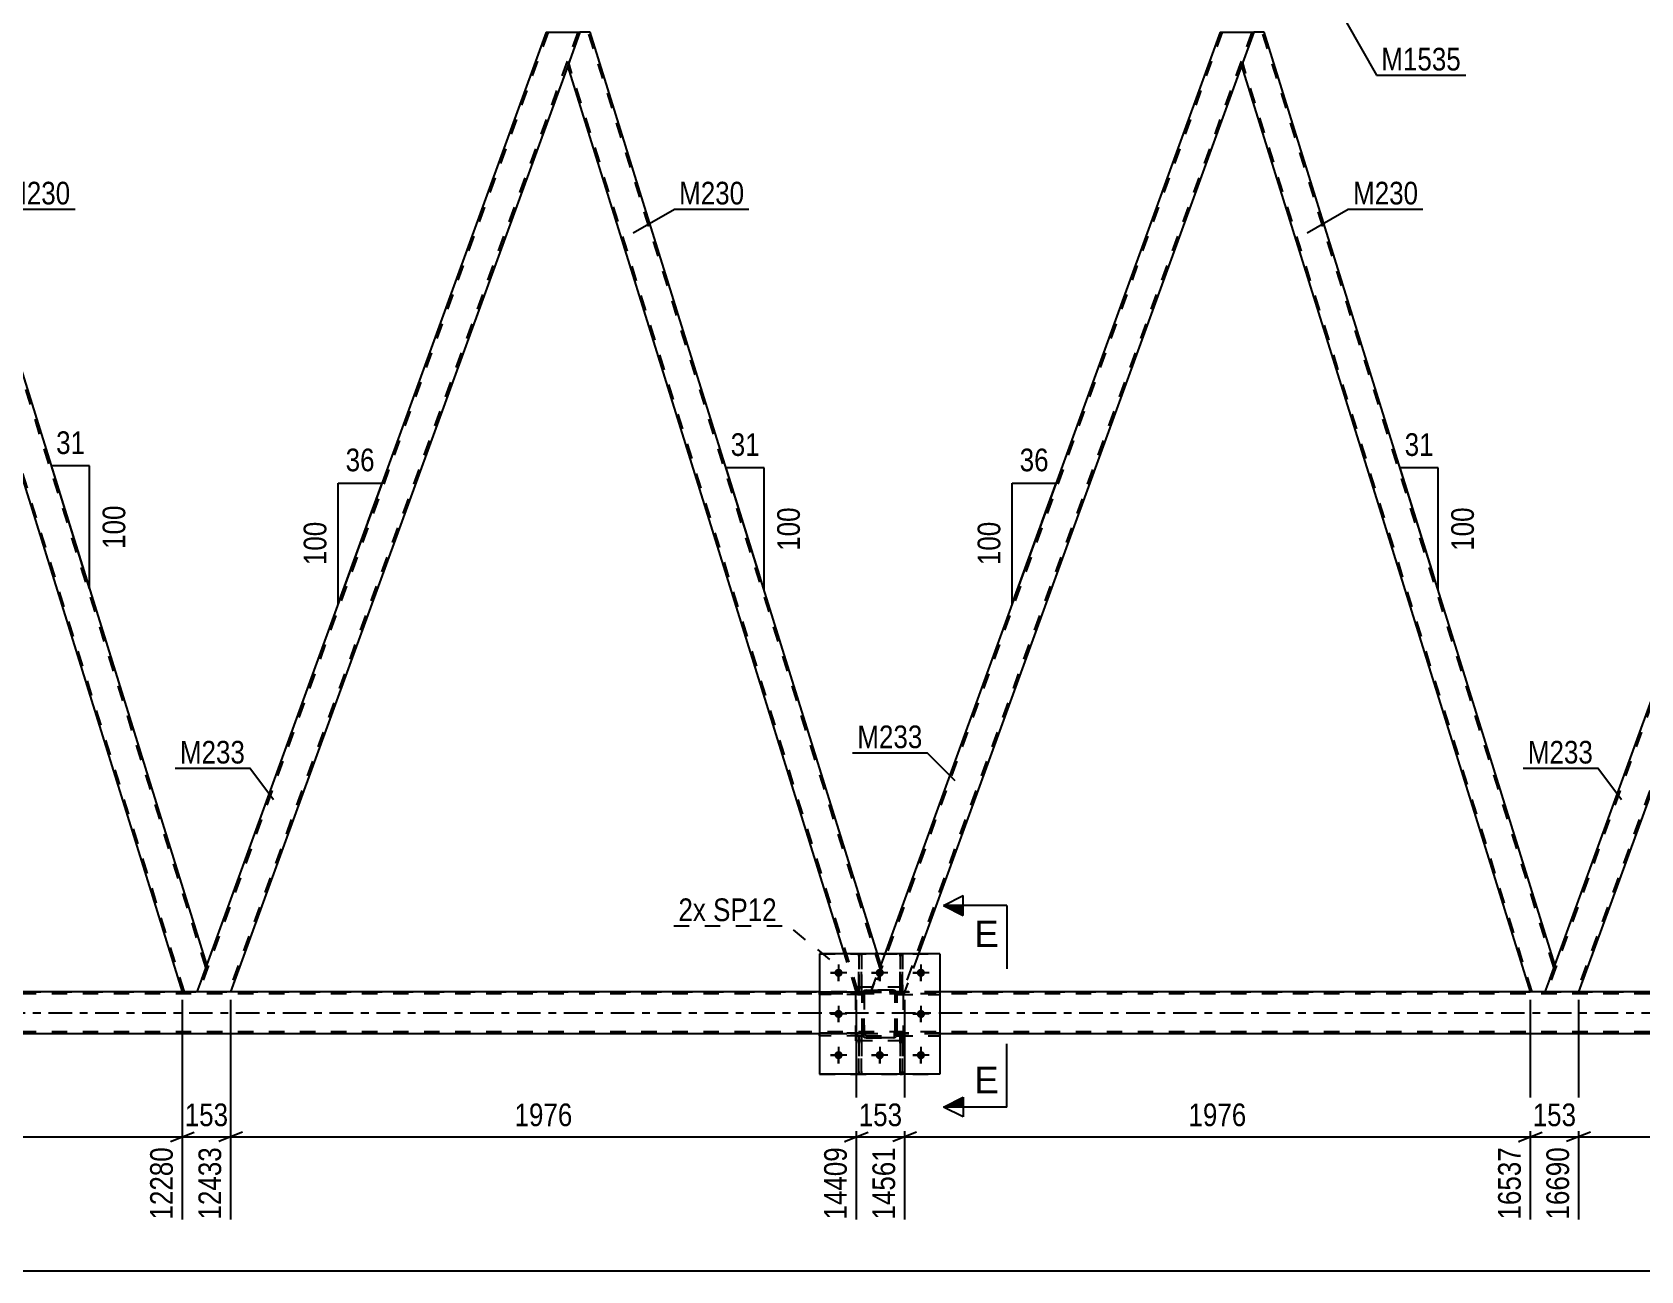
# Model space of a CAD drawing. Header units: millimetres. Extents: x 0 to 841, y 0 to 594.
# Drawn here: x 491.7 to 694.9, y 287.6 to 444 of the extents above; entities that cross this region are included whole.
import ezdxf

# ---------------------------------------------------------------- set-up
doc = ezdxf.new("R2010")
doc.units = ezdxf.units.MM
doc.linetypes.add('DXK_LINE_DOT2', pattern=[3.9198, 1.9599, -1.9599])
doc.linetypes.add('DXK_LINE_DOT3', pattern=[5.9187, 2.979, -0.9799, 0.9799, -0.9799])
doc.styles.add('Arial', font='ARIAL.TTF', dxfattribs={"height": 0.2})
doc.styles.add('Arial Narrow', font='ARIALN.TTF', dxfattribs={"height": 0.2})

# ---------------------------------------------------------------- blocks, each defined once
blk = doc.blocks.new('Part-283133313-1942 - 1851')
at = {"color": 2, "linetype": 'Continuous'}
for p, q in [((475.74, 443.99), (474.19, 439.74)), ((477.06, 443.99), (475.74, 443.99)), ((513.76, 326.24), (477.06, 443.99)), ((474.19, 439.74), (510.65, 322.77)), ((513.49, 325.49), (512.5, 322.77)), ((513.76, 326.24), (513.49, 325.49))]:
    blk.add_line(p, q, dxfattribs=at)
at = {"color": 7, "linetype": 'DXK_LINE_DOT2'}
for p, q in [((513.63, 325.87), (476.81, 443.99)), ((510.91, 322.77), (474.33, 440.11)), ((513.74, 326.18), (513.49, 325.49)), ((512.5, 322.77), (510.65, 322.77))]:
    blk.add_line(p, q, dxfattribs=at)
blk = doc.blocks.new('Part-283133313-2089 - 1851')
at = {"color": 2, "linetype": 'Continuous'}
for p, q in [((606.35, 327.59), (591.15, 327.59)), ((591.15, 327.59), (591.15, 312.39)), ((606.35, 327.59), (606.35, 312.39)), ((606.35, 312.39), (591.15, 312.39))]:
    blk.add_line(p, q, dxfattribs=at)
blk = doc.blocks.new('Part-283133313-1952 - 1851')
at = {"color": 2, "linetype": 'Continuous'}
for p, q in [((646.01, 443.99), (644.46, 439.74)), ((647.33, 443.99), (646.01, 443.99)), ((684.03, 326.24), (647.33, 443.99)), ((644.46, 439.74), (680.92, 322.77)), ((683.76, 325.49), (682.77, 322.77)), ((684.03, 326.24), (683.76, 325.49))]:
    blk.add_line(p, q, dxfattribs=at)
at = {"color": 7, "linetype": 'DXK_LINE_DOT2'}
for p, q in [((683.89, 325.87), (647.08, 443.99)), ((681.17, 322.77), (644.6, 440.11)), ((684.01, 326.18), (683.76, 325.49)), ((682.77, 322.77), (680.92, 322.77))]:
    blk.add_line(p, q, dxfattribs=at)
blk = doc.blocks.new('Part-283133313-1947 - 1851')
at = {"color": 2, "linetype": 'Continuous'}
for p, q in [((560.88, 443.99), (559.33, 439.74)), ((562.19, 443.99), (560.88, 443.99)), ((598.47, 327.59), (562.19, 443.99)), ((594.28, 327.59), (559.33, 439.74))]:
    blk.add_line(p, q, dxfattribs=at)
at = {"color": 7, "linetype": 'DXK_LINE_DOT2'}
for p, q in [((598.76, 325.87), (561.94, 443.99)), ((596.04, 322.77), (559.46, 440.11)), ((595.79, 322.77), (594.28, 327.59)), ((598.9, 326.24), (598.47, 327.59)), ((597.63, 322.77), (598.9, 326.24)), ((595.79, 322.77), (597.63, 322.77))]:
    blk.add_line(p, q, dxfattribs=at)
blk = doc.blocks.new('Part-283133313-2083 - 1851')
at = {"color": 7, "linetype": 'DXK_LINE_DOT2'}
for p, q in [((600.95, 317.23), (600.95, 317.55)), ((601.55, 317.55), (600.95, 317.55)), ((600.95, 317.55), (600.95, 317.23)), ((606.35, 317.55), (600.95, 317.55)), ((601.55, 317.23), (600.95, 317.23)), ((600.95, 317.23), (606.35, 317.23)), ((601.55, 317.23), (601.55, 317.55)), ((606.35, 317.23), (606.35, 317.55))]:
    blk.add_line(p, q, dxfattribs=at)
blk = doc.blocks.new('Part-283133313-1912 - 1851')
at = {"color": 7, "linetype": 'DXK_LINE_DOT2'}
for p, q in [((556.87, 443.99), (512.75, 322.77)), ((560.62, 443.99), (516.5, 322.77)), ((560.88, 443.99), (559.33, 439.74)), ((513.76, 326.24), (512.5, 322.77)), ((516.76, 322.77), (512.5, 322.77))]:
    blk.add_line(p, q, dxfattribs=at)
at = {"color": 2, "linetype": 'Continuous'}
for p, q in [((556.62, 443.99), (513.76, 326.24)), ((556.62, 443.99), (560.88, 443.99)), ((559.33, 439.74), (516.76, 322.77))]:
    blk.add_line(p, q, dxfattribs=at)
blk = doc.blocks.new('Part-283133313-1917 - 1851')
at = {"color": 7, "linetype": 'DXK_LINE_DOT2'}
for p, q in [((642.01, 443.99), (597.89, 322.77)), ((645.75, 443.99), (601.63, 322.77)), ((646.01, 443.99), (644.46, 439.74)), ((599.39, 327.59), (597.63, 322.77)), ((603.64, 327.59), (601.89, 322.77)), ((601.89, 322.77), (597.63, 322.77))]:
    blk.add_line(p, q, dxfattribs=at)
at = {"color": 2, "linetype": 'Continuous'}
for p, q in [((641.75, 443.99), (599.39, 327.59)), ((641.75, 443.99), (646.01, 443.99)), ((644.46, 439.74), (603.64, 327.59))]:
    blk.add_line(p, q, dxfattribs=at)
blk = doc.blocks.new('Part-283133313-1922 - 1851')
at = {"color": 7, "linetype": 'DXK_LINE_DOT2'}
for p, q in [((727.14, 443.99), (683.02, 322.77)), ((730.89, 443.99), (686.77, 322.77)), ((684.03, 326.24), (682.77, 322.77)), ((687.02, 322.77), (682.77, 322.77))]:
    blk.add_line(p, q, dxfattribs=at)
at = {"color": 2, "linetype": 'Continuous'}
for p, q in [((726.89, 443.99), (684.03, 326.24)), ((731.14, 443.99), (687.02, 322.77)), ((726.89, 443.99), (731.14, 443.99))]:
    blk.add_line(p, q, dxfattribs=at)
blk = doc.blocks.new('Part-283133313-2061 - 1851')
at = {"color": 7, "linetype": 'DXK_LINE_DOT2'}
for p, q in [((596.43, 327.59), (596.11, 327.59)), ((596.11, 327.59), (596.11, 323.35)), ((596.43, 323.35), (596.43, 327.59)), ((596.11, 324.96), (596.11, 322.75)), ((596.43, 323.35), (596.11, 323.35)), ((596.11, 323.35), (596.11, 322.75)), ((596.43, 324.96), (596.43, 322.75)), ((596.43, 322.75), (596.43, 323.35)), ((596.43, 322.75), (596.11, 322.75)), ((596.43, 322.75), (596.43, 322.75))]:
    blk.add_line(p, q, dxfattribs=at)
blk = doc.blocks.new('Part-283133313-2055 - 1851')
at = {"color": 7, "linetype": 'DXK_LINE_DOT2'}
for p, q in [((596.11, 317.23), (596.11, 317.23)), ((596.11, 317.23), (596.11, 316.63)), ((596.11, 312.39), (596.11, 317.23)), ((596.43, 317.23), (596.11, 317.23)), ((596.43, 316.63), (596.43, 317.23)), ((596.43, 312.39), (596.43, 317.23)), ((596.11, 316.63), (596.11, 312.39)), ((596.11, 316.63), (596.43, 316.63)), ((596.43, 312.39), (596.43, 316.63)), ((596.11, 312.39), (596.43, 312.39))]:
    blk.add_line(p, q, dxfattribs=at)
blk = doc.blocks.new('Part-283133313-2065 - 1851')
at = {"color": 7, "linetype": 'DXK_LINE_DOT2'}
for p, q in [((591.15, 317.23), (591.15, 317.55)), ((591.15, 317.55), (596.55, 317.55)), ((596.55, 317.23), (591.15, 317.23)), ((595.95, 317.23), (595.95, 317.55)), ((595.95, 317.55), (596.55, 317.55)), ((595.95, 317.23), (596.55, 317.23)), ((596.55, 317.23), (596.55, 317.55)), ((596.55, 317.55), (596.55, 317.23))]:
    blk.add_line(p, q, dxfattribs=at)
blk = doc.blocks.new('Bolt-283133313-2354 - 1851')
at = {"color": 1, "linetype": 'Continuous'}
for p, q in [((592.51, 325.19), (593.2, 325.19)), ((593.55, 326.23), (593.55, 325.54)), ((594.59, 325.19), (593.9, 325.19)), ((597.71, 325.19), (598.4, 325.19)), ((598.75, 326.23), (598.75, 325.54)), ((599.79, 325.19), (599.1, 325.19)), ((602.91, 325.19), (603.6, 325.19)), ((603.95, 326.23), (603.95, 325.54)), ((604.99, 325.19), (604.3, 325.19)), ((593.55, 324.15), (593.55, 324.84)), ((598.75, 324.15), (598.75, 324.84)), ((603.95, 324.15), (603.95, 324.84)), ((592.51, 319.99), (593.2, 319.99)), ((593.55, 321.03), (593.55, 320.34)), ((593.55, 318.95), (593.55, 319.64)), ((594.59, 319.99), (593.9, 319.99)), ((602.91, 319.99), (603.6, 319.99)), ((603.95, 321.03), (603.95, 320.34)), ((603.95, 318.95), (603.95, 319.64)), ((604.99, 319.99), (604.3, 319.99)), ((593.55, 315.83), (593.55, 315.14)), ((598.75, 315.83), (598.75, 315.14)), ((603.95, 315.83), (603.95, 315.14)), ((592.51, 314.79), (593.2, 314.79)), ((593.55, 313.75), (593.55, 314.44)), ((594.59, 314.79), (593.9, 314.79)), ((597.71, 314.79), (598.4, 314.79)), ((598.75, 313.75), (598.75, 314.44)), ((599.79, 314.79), (599.1, 314.79)), ((602.91, 314.79), (603.6, 314.79)), ((603.95, 313.75), (603.95, 314.44)), ((604.99, 314.79), (604.3, 314.79))]:
    blk.add_line(p, q, dxfattribs=at)
blk = doc.blocks.new('Part-283133313-2049 - 1851')
at = {"color": 7, "linetype": 'DXK_LINE_DOT2'}
for p, q in [((596.55, 322.51), (596.59, 322.69)), ((596.59, 322.69), (596.55, 322.51)), ((596.55, 317.47), (596.55, 322.51)), ((596.55, 322.51), (596.55, 322.51)), ((596.55, 317.47), (596.55, 322.51)), ((596.79, 322.51), (596.81, 322.6)), ((596.81, 322.6), (596.79, 322.51)), ((596.79, 317.47), (596.79, 322.51)), ((596.79, 322.51), (596.79, 322.51)), ((596.79, 322.51), (596.79, 317.47)), ((596.81, 322.6), (596.86, 322.68)), ((596.86, 322.68), (596.81, 322.6)), ((596.85, 322.95), (597.03, 322.99)), ((597.03, 322.99), (596.85, 322.95)), ((596.86, 322.68), (596.94, 322.73)), ((596.94, 322.73), (596.86, 322.68)), ((596.94, 322.73), (597.03, 322.75)), ((597.03, 322.75), (596.94, 322.73)), ((600.47, 322.99), (597.03, 322.99)), ((597.03, 322.99), (597.03, 322.99)), ((597.03, 322.99), (600.47, 322.99)), ((597.03, 322.75), (600.47, 322.75)), ((597.03, 322.75), (597.03, 322.75)), ((597.03, 322.75), (600.47, 322.75)), ((600.47, 322.99), (600.47, 322.99)), ((600.47, 322.99), (600.66, 322.95)), ((600.66, 322.95), (600.47, 322.99)), ((600.47, 322.75), (600.47, 322.75)), ((600.47, 322.75), (600.56, 322.73)), ((600.56, 322.73), (600.64, 322.68)), ((600.64, 322.68), (600.69, 322.6)), ((600.69, 322.6), (600.64, 322.68)), ((600.69, 322.6), (600.71, 322.51)), ((600.71, 322.51), (600.69, 322.6)), ((600.71, 317.47), (600.71, 322.51)), ((600.71, 322.51), (600.71, 322.51)), ((600.71, 317.47), (600.71, 322.51)), ((600.92, 322.69), (600.95, 322.51)), ((600.95, 322.51), (600.92, 322.69)), ((600.95, 317.47), (600.95, 322.51)), ((600.95, 322.51), (600.95, 322.51)), ((600.95, 317.47), (600.95, 322.51)), ((596.55, 317.47), (596.55, 317.47)), ((596.59, 317.29), (596.55, 317.47)), ((596.55, 317.47), (596.59, 317.29)), ((596.79, 317.47), (596.79, 317.47)), ((596.81, 317.38), (596.79, 317.47)), ((596.79, 317.47), (596.81, 317.38)), ((596.86, 317.3), (596.81, 317.38)), ((596.81, 317.38), (596.86, 317.3)), ((597.03, 316.99), (596.85, 317.03)), ((596.85, 317.03), (597.03, 316.99)), ((596.94, 317.25), (596.86, 317.3)), ((597.03, 317.23), (596.94, 317.25)), ((597.03, 317.23), (600.47, 317.23)), ((597.03, 317.23), (597.03, 317.23)), ((597.03, 317.23), (600.47, 317.23)), ((600.56, 317.25), (600.47, 317.23)), ((600.47, 317.23), (600.56, 317.25)), ((600.47, 317.23), (600.47, 317.23)), ((600.66, 317.03), (600.47, 316.99)), ((600.47, 316.99), (600.66, 317.03)), ((600.64, 317.3), (600.56, 317.25)), ((600.56, 317.25), (600.64, 317.3)), ((600.69, 317.38), (600.64, 317.3)), ((600.64, 317.3), (600.69, 317.38)), ((600.71, 317.47), (600.69, 317.38)), ((600.69, 317.38), (600.71, 317.47)), ((600.71, 317.47), (600.71, 317.47)), ((600.95, 317.47), (600.92, 317.29)), ((600.92, 317.29), (600.95, 317.47)), ((600.95, 317.47), (600.95, 317.47)), ((597.03, 316.99), (600.47, 316.99)), ((597.03, 316.99), (597.03, 316.99)), ((600.47, 316.99), (597.03, 316.99)), ((600.47, 316.99), (600.47, 316.99))]:
    blk.add_line(p, q, dxfattribs=at)
at = {"color": 7, "linetype": 'DXK_LINE_DOT3'}
blk.add_line((598.75, 319.99), (598.75, 319.99), dxfattribs=at)
at = {"color": 7, "linetype": 'DXK_LINE_DOT2'}
for centre, start, end in [((597.03, 322.51), 112.5, 157.5), ((597.03, 322.51), 112.5, 157.5), ((600.47, 322.51), 22.5, 67.5), ((600.47, 322.51), 22.5, 67.5), ((597.03, 317.47), 202.5, 247.5), ((597.03, 317.47), 202.5, 247.5), ((600.47, 317.47), 292.5, 337.5), ((600.47, 317.47), 292.5, 337.5)]:
    blk.add_arc(centre, 0.48, start, end, dxfattribs=at)
blk = doc.blocks.new('Part-283133313-2050 - 1851')
at = {"color": 7, "linetype": 'DXK_LINE_DOT2'}
for p, q in [((601.75, 323.39), (595.75, 323.39)), ((595.75, 316.59), (595.75, 323.39)), ((601.75, 316.59), (601.75, 323.39)), ((601.75, 316.59), (595.75, 316.59))]:
    blk.add_line(p, q, dxfattribs=at)
blk = doc.blocks.new('Part-283133313-2051 - 1851')
at = {"color": 7, "linetype": 'DXK_LINE_DOT2'}
for p, q in [((601.75, 323.39), (595.75, 323.39)), ((595.75, 316.59), (595.75, 323.39)), ((601.75, 316.59), (601.75, 323.39)), ((601.75, 316.59), (595.75, 316.59))]:
    blk.add_line(p, q, dxfattribs=at)
blk = doc.blocks.new('Part-283133313-2052 - 1851')
at = {"color": 7, "linetype": 'DXK_LINE_DOT2'}
for p, q in [((596.55, 322.51), (596.59, 322.69)), ((596.59, 322.69), (596.55, 322.51)), ((596.55, 317.47), (596.55, 322.51)), ((596.55, 322.51), (596.55, 322.51)), ((596.55, 317.47), (596.55, 322.51)), ((596.79, 322.51), (596.81, 322.6)), ((596.81, 322.6), (596.79, 322.51)), ((596.79, 317.47), (596.79, 322.51)), ((596.79, 322.51), (596.79, 322.51)), ((596.79, 322.51), (596.79, 317.47)), ((596.81, 322.6), (596.86, 322.68)), ((596.86, 322.68), (596.81, 322.6)), ((596.85, 322.95), (597.03, 322.99)), ((597.03, 322.99), (596.85, 322.95)), ((596.86, 322.68), (596.94, 322.73)), ((596.94, 322.73), (596.86, 322.68)), ((596.94, 322.73), (597.03, 322.75)), ((597.03, 322.75), (596.94, 322.73)), ((597.03, 322.99), (600.47, 322.99)), ((597.03, 322.99), (597.03, 322.99)), ((597.03, 322.99), (600.47, 322.99)), ((597.03, 322.75), (600.47, 322.75)), ((597.03, 322.75), (597.03, 322.75)), ((597.03, 322.75), (600.47, 322.75)), ((600.47, 322.99), (600.47, 322.99)), ((600.47, 322.99), (600.66, 322.95)), ((600.66, 322.95), (600.47, 322.99)), ((600.47, 322.75), (600.47, 322.75)), ((600.47, 322.75), (600.56, 322.73)), ((600.56, 322.73), (600.64, 322.68)), ((600.64, 322.68), (600.69, 322.6)), ((600.69, 322.6), (600.64, 322.68)), ((600.69, 322.6), (600.71, 322.51)), ((600.71, 322.51), (600.69, 322.6)), ((600.71, 317.47), (600.71, 322.51)), ((600.71, 322.51), (600.71, 322.51)), ((600.71, 317.47), (600.71, 322.51)), ((600.92, 322.69), (600.95, 322.51)), ((600.95, 322.51), (600.92, 322.69)), ((600.95, 317.47), (600.95, 322.51)), ((600.95, 322.51), (600.95, 322.51)), ((600.95, 317.47), (600.95, 322.51)), ((596.55, 317.47), (596.55, 317.47)), ((596.59, 317.29), (596.55, 317.47)), ((596.55, 317.47), (596.59, 317.29)), ((596.79, 317.47), (596.79, 317.47)), ((596.81, 317.38), (596.79, 317.47)), ((596.79, 317.47), (596.81, 317.38)), ((596.86, 317.3), (596.81, 317.38)), ((596.81, 317.38), (596.86, 317.3)), ((597.03, 316.99), (596.85, 317.03)), ((596.85, 317.03), (597.03, 316.99)), ((596.94, 317.25), (596.86, 317.3)), ((597.03, 317.23), (596.94, 317.25)), ((597.03, 317.23), (600.47, 317.23)), ((597.03, 317.23), (597.03, 317.23)), ((597.03, 317.23), (600.47, 317.23)), ((600.56, 317.25), (600.47, 317.23)), ((600.47, 317.23), (600.56, 317.25)), ((600.47, 317.23), (600.47, 317.23)), ((600.66, 317.03), (600.47, 316.99)), ((600.47, 316.99), (600.66, 317.03)), ((600.64, 317.3), (600.56, 317.25)), ((600.56, 317.25), (600.64, 317.3)), ((600.69, 317.38), (600.64, 317.3)), ((600.64, 317.3), (600.69, 317.38)), ((600.71, 317.47), (600.69, 317.38)), ((600.69, 317.38), (600.71, 317.47)), ((600.71, 317.47), (600.71, 317.47)), ((600.95, 317.47), (600.92, 317.29)), ((600.92, 317.29), (600.95, 317.47)), ((600.95, 317.47), (600.95, 317.47)), ((597.03, 316.99), (600.47, 316.99)), ((597.03, 316.99), (597.03, 316.99)), ((600.47, 316.99), (597.03, 316.99)), ((600.47, 316.99), (600.47, 316.99))]:
    blk.add_line(p, q, dxfattribs=at)
at = {"color": 7, "linetype": 'DXK_LINE_DOT3'}
blk.add_line((598.75, 319.99), (598.75, 319.99), dxfattribs=at)
at = {"color": 7, "linetype": 'DXK_LINE_DOT2'}
for centre, start, end in [((597.03, 322.51), 112.5, 157.5), ((597.03, 322.51), 112.5, 157.5), ((600.47, 322.51), 22.5, 67.5), ((600.47, 322.51), 22.5, 67.5), ((597.03, 317.47), 202.5, 247.5), ((597.03, 317.47), 202.5, 247.5), ((600.47, 317.47), 292.5, 337.5), ((600.47, 317.47), 292.5, 337.5)]:
    blk.add_arc(centre, 0.48, start, end, dxfattribs=at)
blk = doc.blocks.new('Part-283133313-2058 - 1851')
at = {"color": 7, "linetype": 'DXK_LINE_DOT2'}
for p, q in [((601.31, 317.23), (601.31, 317.23)), ((601.31, 317.23), (601.31, 316.63)), ((601.31, 312.39), (601.31, 317.23)), ((601.63, 317.23), (601.31, 317.23)), ((601.63, 316.63), (601.63, 317.23)), ((601.63, 312.39), (601.63, 317.23)), ((601.31, 316.63), (601.31, 312.39)), ((601.31, 316.63), (601.63, 316.63)), ((601.63, 312.39), (601.63, 316.63)), ((601.31, 312.39), (601.63, 312.39))]:
    blk.add_line(p, q, dxfattribs=at)
blk = doc.blocks.new('Part-283133313-2064 - 1851')
at = {"color": 7, "linetype": 'DXK_LINE_DOT2'}
for p, q in [((601.63, 327.59), (601.31, 327.59)), ((601.31, 327.59), (601.31, 323.35)), ((601.63, 323.35), (601.63, 327.59)), ((601.63, 327.59), (601.63, 322.75)), ((601.31, 324.96), (601.31, 322.75)), ((601.63, 323.35), (601.31, 323.35)), ((601.31, 323.35), (601.31, 322.75)), ((601.63, 322.75), (601.63, 323.35)), ((601.63, 322.75), (601.31, 322.75)), ((601.63, 322.75), (601.63, 322.75))]:
    blk.add_line(p, q, dxfattribs=at)
blk = doc.blocks.new('Part-283133313-2066 - 1851')
at = {"color": 7, "linetype": 'DXK_LINE_DOT2'}
for p, q in [((591.15, 322.43), (591.15, 322.75)), ((591.15, 322.75), (596.55, 322.75)), ((596.55, 322.43), (591.15, 322.43)), ((595.95, 322.43), (595.95, 322.75)), ((595.95, 322.75), (596.55, 322.75)), ((595.95, 322.43), (596.55, 322.43)), ((596.55, 322.43), (596.55, 322.75)), ((596.55, 322.75), (596.55, 322.43))]:
    blk.add_line(p, q, dxfattribs=at)
blk = doc.blocks.new('Part-283133313-2067 - 1851')
at = {"color": 7, "linetype": 'DXK_LINE_DOT2'}
for p, q in [((606.35, 317.55), (600.95, 317.55)), ((600.95, 317.55), (600.95, 317.23)), ((600.95, 317.23), (600.95, 317.55)), ((600.95, 317.23), (606.35, 317.23)), ((601.55, 317.23), (601.55, 317.55)), ((606.35, 317.55), (606.35, 317.23))]:
    blk.add_line(p, q, dxfattribs=at)
blk = doc.blocks.new('Part-283133313-2068 - 1851')
at = {"color": 7, "linetype": 'DXK_LINE_DOT2'}
for p, q in [((606.35, 322.75), (600.95, 322.75)), ((600.95, 322.75), (600.95, 322.43)), ((600.95, 322.43), (600.95, 322.75)), ((600.95, 322.43), (606.35, 322.43)), ((601.55, 322.43), (601.55, 322.75)), ((606.35, 322.75), (606.35, 322.43))]:
    blk.add_line(p, q, dxfattribs=at)
blk = doc.blocks.new('Part-283133313-2071 - 1851')
at = {"color": 7, "linetype": 'DXK_LINE_DOT2'}
for p, q in [((596.43, 317.23), (596.11, 317.23)), ((596.11, 316.63), (596.11, 317.23)), ((596.11, 312.39), (596.11, 317.23)), ((596.43, 317.23), (596.43, 317.23)), ((596.43, 317.23), (596.43, 316.63)), ((596.43, 312.39), (596.43, 317.23)), ((596.43, 316.63), (596.11, 316.63)), ((596.11, 312.39), (596.11, 316.63)), ((596.43, 316.63), (596.43, 312.39)), ((596.43, 312.39), (596.11, 312.39))]:
    blk.add_line(p, q, dxfattribs=at)
blk = doc.blocks.new('Part-283133313-2074 - 1851')
at = {"color": 7, "linetype": 'DXK_LINE_DOT2'}
for p, q in [((601.63, 317.23), (601.31, 317.23)), ((601.31, 316.63), (601.31, 317.23)), ((601.31, 312.39), (601.31, 317.23)), ((601.63, 317.23), (601.63, 317.23)), ((601.63, 317.23), (601.63, 316.63)), ((601.63, 312.39), (601.63, 317.23)), ((601.63, 316.63), (601.31, 316.63)), ((601.31, 312.39), (601.31, 316.63)), ((601.63, 316.63), (601.63, 312.39)), ((601.63, 312.39), (601.31, 312.39))]:
    blk.add_line(p, q, dxfattribs=at)
blk = doc.blocks.new('Part-283133313-2077 - 1851')
at = {"color": 2, "linetype": 'Continuous'}
blk.add_line((596.11, 327.59), (596.43, 327.59), dxfattribs=at)
at = {"color": 7, "linetype": 'DXK_LINE_DOT2'}
for p, q in [((596.11, 323.35), (596.11, 327.59)), ((596.11, 327.59), (596.11, 322.75)), ((596.43, 327.59), (596.43, 323.35)), ((596.43, 327.59), (596.43, 322.75)), ((596.11, 322.75), (596.11, 323.35)), ((596.11, 323.35), (596.43, 323.35)), ((596.43, 323.35), (596.43, 322.75)), ((596.11, 322.75), (596.11, 322.75)), ((596.11, 322.75), (596.43, 322.75))]:
    blk.add_line(p, q, dxfattribs=at)
blk = doc.blocks.new('Part-283133313-2080 - 1851')
at = {"color": 2, "linetype": 'Continuous'}
blk.add_line((601.31, 327.59), (601.63, 327.59), dxfattribs=at)
at = {"color": 7, "linetype": 'DXK_LINE_DOT2'}
for p, q in [((601.31, 323.35), (601.31, 327.59)), ((601.31, 327.59), (601.31, 322.75)), ((601.63, 327.59), (601.63, 323.35)), ((601.63, 327.59), (601.63, 322.75)), ((601.31, 322.75), (601.31, 323.35)), ((601.31, 323.35), (601.63, 323.35)), ((601.63, 323.35), (601.63, 322.75)), ((601.31, 322.75), (601.31, 322.75)), ((601.31, 322.75), (601.63, 322.75))]:
    blk.add_line(p, q, dxfattribs=at)
blk = doc.blocks.new('Part-283133313-2081 - 1851')
at = {"color": 7, "linetype": 'DXK_LINE_DOT2'}
for p, q in [((596.55, 317.55), (591.15, 317.55)), ((591.15, 317.55), (591.15, 317.23)), ((596.55, 317.23), (591.15, 317.23)), ((595.95, 317.23), (595.95, 317.55)), ((596.55, 317.55), (596.55, 317.23)), ((596.55, 317.23), (596.55, 317.55))]:
    blk.add_line(p, q, dxfattribs=at)
blk = doc.blocks.new('Part-283133313-2082 - 1851')
at = {"color": 7, "linetype": 'DXK_LINE_DOT2'}
for p, q in [((596.55, 322.75), (591.15, 322.75)), ((591.15, 322.75), (591.15, 322.43)), ((596.55, 322.43), (591.15, 322.43)), ((595.95, 322.43), (595.95, 322.75)), ((596.55, 322.75), (596.55, 322.43)), ((596.55, 322.43), (596.55, 322.75))]:
    blk.add_line(p, q, dxfattribs=at)
blk = doc.blocks.new('Part-283133313-2084 - 1851')
at = {"color": 7, "linetype": 'DXK_LINE_DOT2'}
for p, q in [((600.95, 322.43), (600.95, 322.75)), ((606.35, 322.75), (600.95, 322.75)), ((600.95, 322.75), (600.95, 322.43)), ((601.55, 322.43), (600.95, 322.43)), ((600.95, 322.43), (606.35, 322.43)), ((601.55, 322.43), (601.55, 322.75)), ((606.35, 322.75), (606.35, 322.43))]:
    blk.add_line(p, q, dxfattribs=at)
blk = doc.blocks.new('Part-283133313-2094 - 1851')
at = {"color": 7, "linetype": 'DXK_LINE_DOT2'}
for p, q in [((591.15, 327.59), (606.35, 327.59)), ((591.15, 327.59), (591.15, 312.39)), ((606.35, 327.59), (606.35, 312.39)), ((591.15, 312.39), (606.35, 312.39))]:
    blk.add_line(p, q, dxfattribs=at)
blk = doc.blocks.new('Part-283133313-2324 - 1851')
at = {"color": 7, "linetype": 'DXK_LINE_DOT2'}
for p, q in [((739.14, 322.53), (67.6, 322.53)), ((165.47, 322.77), (739.14, 322.77)), ((606.35, 322.77), (591.15, 322.77)), ((739.14, 317.73), (67.6, 317.73)), ((606.35, 317.49), (591.15, 317.49))]:
    blk.add_line(p, q, dxfattribs=at)
at = {"color": 2, "linetype": 'Continuous'}
for p, q in [((591.15, 322.77), (350.94, 322.77)), ((739.14, 322.77), (606.35, 322.77)), ((591.15, 317.49), (350.94, 317.49)), ((739.14, 317.49), (606.35, 317.49))]:
    blk.add_line(p, q, dxfattribs=at)
at = {"color": 7, "linetype": 'DXK_LINE_DOT3'}
blk.add_line((67.6, 320.13), (739.14, 320.13), dxfattribs=at)
blk = doc.blocks.new('Bolt-283133313-2353 - 1851')
at = {"linetype": 'Continuous'}
for points in [[(594.07, 325.19, -1), (593.03, 325.19, -1)], [(599.27, 325.19, -1), (598.23, 325.19, -1)], [(604.47, 325.19, -1), (603.43, 325.19, -1)], [(594.07, 319.99, -1), (593.03, 319.99, -1)], [(604.47, 319.99, -1), (603.43, 319.99, -1)], [(594.07, 314.79, -1), (593.03, 314.79, -1)], [(599.27, 314.79, -1), (598.23, 314.79, -1)], [(604.47, 314.79, -1), (603.43, 314.79, -1)]]:
    blk.add_hatch(color=1, dxfattribs=at).paths.add_polyline_path(points)
at = {"color": 1, "linetype": 'Continuous'}
for p, q in [((594.59, 325.19), (592.51, 325.19)), ((593.55, 326.23), (593.55, 324.15)), ((599.79, 325.19), (597.71, 325.19)), ((598.75, 326.23), (598.75, 324.15)), ((604.99, 325.19), (602.91, 325.19)), ((603.95, 326.23), (603.95, 324.15)), ((594.59, 319.99), (592.51, 319.99)), ((593.55, 321.03), (593.55, 318.95)), ((604.99, 319.99), (602.91, 319.99)), ((603.95, 321.03), (603.95, 318.95)), ((593.55, 315.83), (593.55, 313.75)), ((598.75, 315.83), (598.75, 313.75)), ((603.95, 315.83), (603.95, 313.75)), ((594.59, 314.79), (592.51, 314.79)), ((599.79, 314.79), (597.71, 314.79)), ((604.99, 314.79), (602.91, 314.79))]:
    blk.add_line(p, q, dxfattribs=at)
blk = doc.blocks.new('StraightDimension-283133313-3363 - 1851')
at = {"color": 7, "linetype": 'Continuous'}
for p, q in [((510.65, 321.77), (510.65, 294.03)), ((516.76, 321.77), (516.76, 294.03)), ((509.15, 303.87), (512.15, 305.07)), ((518.26, 305.07), (515.26, 303.87)), ((510.65, 304.47), (516.76, 304.47))]:
    blk.add_line(p, q, dxfattribs=at)
at = {"color": 0}
blk.add_wipeout([(517.05, 305.22), (517.05, 309.42), (510.36, 309.42), (510.36, 305.22)], dxfattribs=at)
at = {"color": 0, "linetype": 'Continuous'}
blk.add_wipeout([(516.16, 303.77), (511.96, 303.77), (511.96, 293.43), (516.16, 293.43)], dxfattribs=at)
at = {"color": 3, "style": 'Arial Narrow'}
blk.add_text('153', height=2.863, dxfattribs=at).set_placement((510.96, 305.82))
at = {"color": 3, "linetype": 'Continuous', "style": 'Arial Narrow'}
blk.add_text('12433', height=2.863, rotation=90.0002, dxfattribs=at).set_placement((515.56, 294.03))
blk = doc.blocks.new('AngleDimension-283133313-14827 - 1851')
at = {"color": 7, "linetype": 'Continuous'}
for p, q in [((583.55, 375.47), (579.34, 388.97)), ((584.16, 388.97), (579.34, 388.97)), ((584.16, 373.5), (579.34, 388.97)), ((584.16, 373.5), (584.16, 388.97))]:
    blk.add_line(p, q, dxfattribs=at)
at = {"color": 0}
for points in [[(584.18, 389.87), (584.18, 394.07), (579.33, 394.07), (579.33, 389.87)], [(589.26, 384.58), (585.06, 384.58), (585.06, 377.89), (589.26, 377.89)]]:
    blk.add_wipeout(points, dxfattribs=at)
at = {"color": 3, "style": 'Arial Narrow'}
blk.add_text('31', height=2.863, dxfattribs=at).set_placement((579.93, 390.47))
blk.add_text('100', height=2.863, rotation=90.0002, dxfattribs=at).set_placement((588.66, 378.49))
blk = doc.blocks.new('StraightDimension-283133313-3483 - 1851')
at = {"color": 7, "linetype": 'Continuous'}
for p, q in [((687.02, 321.77), (687.02, 294.03)), ((747.76, 316.49), (747.76, 294.03)), ((688.52, 305.07), (685.52, 303.87)), ((746.26, 303.87), (749.26, 305.07)), ((687.02, 304.47), (747.76, 304.47))]:
    blk.add_line(p, q, dxfattribs=at)
at = {"color": 0}
blk.add_wipeout([(721.65, 305.22), (721.65, 309.42), (713.14, 309.42), (713.14, 305.22)], dxfattribs=at)
at = {"color": 0, "linetype": 'Continuous'}
blk.add_wipeout([(747.16, 303.77), (742.96, 303.77), (742.96, 293.43), (747.16, 293.43)], dxfattribs=at)
at = {"color": 3, "style": 'Arial Narrow'}
blk.add_text('1637', height=2.863, dxfattribs=at).set_placement((713.74, 305.82))
at = {"color": 3, "linetype": 'Continuous', "style": 'Arial Narrow'}
blk.add_text('18326', height=2.863, rotation=90.0002, dxfattribs=at).set_placement((746.56, 294.03))
blk = doc.blocks.new('AngleDimension-283133313-14841 - 1851')
at = {"color": 7, "linetype": 'Continuous'}
for p, q in [((668.68, 375.47), (664.48, 388.97)), ((669.3, 388.97), (664.48, 388.97)), ((669.3, 373.5), (664.48, 388.97)), ((669.3, 373.5), (669.3, 388.97))]:
    blk.add_line(p, q, dxfattribs=at)
at = {"color": 0}
for points in [[(669.32, 389.87), (669.32, 394.07), (664.46, 394.07), (664.46, 389.87)], [(674.4, 384.58), (670.2, 384.58), (670.2, 377.89), (674.4, 377.89)]]:
    blk.add_wipeout(points, dxfattribs=at)
at = {"color": 3, "style": 'Arial Narrow'}
blk.add_text('31', height=2.863, dxfattribs=at).set_placement((665.06, 390.47))
blk.add_text('100', height=2.863, rotation=90.0002, dxfattribs=at).set_placement((673.8, 378.49))
blk = doc.blocks.new('StraightDimension-283133313-3435 - 1851')
at = {"color": 7, "linetype": 'Continuous'}
for p, q in [((601.89, 321.77), (601.89, 294.03)), ((680.92, 321.77), (680.92, 294.03)), ((603.39, 305.07), (600.39, 303.87)), ((679.42, 303.87), (682.42, 305.07)), ((601.89, 304.47), (680.92, 304.47))]:
    blk.add_line(p, q, dxfattribs=at)
at = {"color": 0}
blk.add_wipeout([(645.66, 305.22), (645.66, 309.42), (637.15, 309.42), (637.15, 305.22)], dxfattribs=at)
at = {"color": 0, "linetype": 'Continuous'}
blk.add_wipeout([(680.32, 303.77), (676.12, 303.77), (676.12, 293.43), (680.32, 293.43)], dxfattribs=at)
at = {"color": 3, "style": 'Arial Narrow'}
blk.add_text('1976', height=2.863, dxfattribs=at).set_placement((637.75, 305.82))
at = {"color": 3, "linetype": 'Continuous', "style": 'Arial Narrow'}
blk.add_text('16537', height=2.863, rotation=90.0002, dxfattribs=at).set_placement((679.72, 294.03))
blk = doc.blocks.new('StraightDimension-283133313-3387 - 1851')
at = {"color": 7, "linetype": 'Continuous'}
for p, q in [((516.76, 321.77), (516.76, 294.03)), ((595.79, 321.77), (595.79, 294.03)), ((518.26, 305.07), (515.26, 303.87)), ((594.29, 303.87), (597.29, 305.07)), ((516.76, 304.47), (595.79, 304.47))]:
    blk.add_line(p, q, dxfattribs=at)
at = {"color": 0}
blk.add_wipeout([(560.53, 305.22), (560.53, 309.42), (552.02, 309.42), (552.02, 305.22)], dxfattribs=at)
at = {"color": 0, "linetype": 'Continuous'}
blk.add_wipeout([(595.19, 303.77), (590.99, 303.77), (590.99, 293.43), (595.19, 293.43)], dxfattribs=at)
at = {"color": 3, "style": 'Arial Narrow'}
blk.add_text('1976', height=2.863, dxfattribs=at).set_placement((552.62, 305.82))
at = {"color": 3, "linetype": 'Continuous', "style": 'Arial Narrow'}
blk.add_text('14409', height=2.863, rotation=90.0002, dxfattribs=at).set_placement((594.59, 294.03))
blk = doc.blocks.new('StraightDimension-283133313-3339 - 1851')
at = {"color": 7, "linetype": 'Continuous'}
for p, q in [((431.62, 321.77), (431.62, 294.03)), ((510.65, 321.77), (510.65, 294.03)), ((433.12, 305.07), (430.12, 303.87)), ((509.15, 303.87), (512.15, 305.07)), ((431.62, 304.47), (510.65, 304.47))]:
    blk.add_line(p, q, dxfattribs=at)
at = {"color": 0}
blk.add_wipeout([(475.39, 305.22), (475.39, 309.42), (466.88, 309.42), (466.88, 305.22)], dxfattribs=at)
at = {"color": 0, "linetype": 'Continuous'}
blk.add_wipeout([(510.05, 303.77), (505.85, 303.77), (505.85, 293.43), (510.05, 293.43)], dxfattribs=at)
at = {"color": 3, "style": 'Arial Narrow'}
blk.add_text('1976', height=2.863, dxfattribs=at).set_placement((467.48, 305.82))
at = {"color": 3, "linetype": 'Continuous', "style": 'Arial Narrow'}
blk.add_text('12280', height=2.863, rotation=90.0002, dxfattribs=at).set_placement((509.45, 294.03))
blk = doc.blocks.new('StraightDimension-283133313-3411 - 1851')
at = {"color": 7, "linetype": 'Continuous'}
for p, q in [((595.79, 321.77), (595.79, 294.03)), ((601.89, 321.77), (601.89, 294.03)), ((594.29, 303.87), (597.29, 305.07)), ((603.39, 305.07), (600.39, 303.87)), ((595.79, 304.47), (601.89, 304.47))]:
    blk.add_line(p, q, dxfattribs=at)
at = {"color": 0}
blk.add_wipeout([(602.18, 305.22), (602.18, 309.42), (595.5, 309.42), (595.5, 305.22)], dxfattribs=at)
at = {"color": 0, "linetype": 'Continuous'}
blk.add_wipeout([(601.29, 303.77), (597.09, 303.77), (597.09, 293.43), (601.29, 293.43)], dxfattribs=at)
at = {"color": 3, "style": 'Arial Narrow'}
blk.add_text('153', height=2.863, dxfattribs=at).set_placement((596.1, 305.82))
at = {"color": 3, "linetype": 'Continuous', "style": 'Arial Narrow'}
blk.add_text('14561', height=2.863, rotation=90.0002, dxfattribs=at).set_placement((600.69, 294.03))
blk = doc.blocks.new('StraightDimension-283133313-3459 - 1851')
at = {"color": 7, "linetype": 'Continuous'}
for p, q in [((680.92, 321.77), (680.92, 294.03)), ((687.02, 321.77), (687.02, 294.03)), ((679.42, 303.87), (682.42, 305.07)), ((688.52, 305.07), (685.52, 303.87)), ((680.92, 304.47), (687.02, 304.47))]:
    blk.add_line(p, q, dxfattribs=at)
at = {"color": 0}
blk.add_wipeout([(687.32, 305.22), (687.32, 309.42), (680.63, 309.42), (680.63, 305.22)], dxfattribs=at)
at = {"color": 0, "linetype": 'Continuous'}
blk.add_wipeout([(686.42, 303.77), (682.22, 303.77), (682.22, 293.43), (686.42, 293.43)], dxfattribs=at)
at = {"color": 3, "style": 'Arial Narrow'}
blk.add_text('153', height=2.863, dxfattribs=at).set_placement((681.23, 305.82))
at = {"color": 3, "linetype": 'Continuous', "style": 'Arial Narrow'}
blk.add_text('16690', height=2.863, rotation=90.0002, dxfattribs=at).set_placement((685.82, 294.03))
blk = doc.blocks.new('StraightDimension-283133313-3501 - 1851')
at = {"color": 7, "linetype": 'Continuous'}
blk.add_line((58.34, 287.55), (786.08, 287.55), dxfattribs=at)
blk = doc.blocks.new('AngleDimension-283133313-3669 - 1851')
at = {"color": 7, "linetype": 'Continuous'}
for p, q in [((530.35, 387.03), (535.89, 387.03)), ((530.35, 371.81), (535.89, 387.03)), ((530.35, 371.81), (530.35, 387.03)), ((534.09, 382.1), (535.89, 387.03))]:
    blk.add_line(p, q, dxfattribs=at)
at = {"color": 0}
for points in [[(535.55, 387.93), (535.55, 392.13), (530.69, 392.13), (530.69, 387.93)], [(529.45, 382.76), (525.25, 382.76), (525.25, 376.08), (529.45, 376.08)]]:
    blk.add_wipeout(points, dxfattribs=at)
at = {"color": 3, "style": 'Arial Narrow'}
blk.add_text('36', height=2.863, dxfattribs=at).set_placement((531.29, 388.53))
blk.add_text('100', height=2.863, rotation=90.0002, dxfattribs=at).set_placement((528.85, 376.68))
blk = doc.blocks.new('AngleDimension-283133313-3697 - 1851')
at = {"color": 7, "linetype": 'Continuous'}
for p, q in [((615.48, 387.03), (621.02, 387.03)), ((615.48, 371.81), (621.02, 387.03)), ((615.48, 371.81), (615.48, 387.03)), ((619.23, 382.1), (621.02, 387.03))]:
    blk.add_line(p, q, dxfattribs=at)
at = {"color": 0}
for points in [[(620.68, 387.93), (620.68, 392.13), (615.83, 392.13), (615.83, 387.93)], [(614.58, 382.76), (610.38, 382.76), (610.38, 376.08), (614.58, 376.08)]]:
    blk.add_wipeout(points, dxfattribs=at)
at = {"color": 3, "style": 'Arial Narrow'}
blk.add_text('36', height=2.863, dxfattribs=at).set_placement((616.43, 388.53))
blk.add_text('100', height=2.863, rotation=90.0002, dxfattribs=at).set_placement((613.98, 376.68))
blk = doc.blocks.new('AngleDimension-283133313-14813 - 1851')
at = {"color": 7, "linetype": 'Continuous'}
for p, q in [((498.34, 375.71), (494.13, 389.21)), ((498.95, 389.21), (494.13, 389.21)), ((498.95, 373.74), (494.13, 389.21)), ((498.95, 373.74), (498.95, 389.21))]:
    blk.add_line(p, q, dxfattribs=at)
at = {"color": 0}
for points in [[(498.97, 390.11), (498.97, 394.31), (494.12, 394.31), (494.12, 390.11)], [(504.05, 384.82), (499.85, 384.82), (499.85, 378.13), (504.05, 378.13)]]:
    blk.add_wipeout(points, dxfattribs=at)
at = {"color": 3, "style": 'Arial Narrow'}
blk.add_text('31', height=2.863, dxfattribs=at).set_placement((494.72, 390.71))
blk.add_text('100', height=2.863, rotation=90.0002, dxfattribs=at).set_placement((503.45, 378.73))
blk = doc.blocks.new('Mark-283133313-1908 - 1851')
at = {"color": 0}
blk.add_wipeout([(518.58, 351.62), (518.58, 354.62), (510.35, 354.62), (510.35, 351.62)], dxfattribs=at)
blk.add_wipeout([(518.58, 351.62), (518.58, 354.62), (510.35, 354.62), (510.35, 351.62)], dxfattribs=at)
at = {"color": 30, "linetype": 'Continuous'}
for p in [(509.75, 351.02), (522.19, 347.02)]:
    blk.add_line(p, (519.18, 351.02), dxfattribs=at)
at = {"color": 3, "style": 'Arial Narrow'}
blk.add_text('M233', height=2.863, dxfattribs=at).set_placement((510.35, 351.62))
blk = doc.blocks.new('Mark-283133313-1913 - 1851')
at = {"color": 0}
blk.add_wipeout([(604.14, 353.56), (604.14, 356.56), (595.92, 356.56), (595.92, 353.56)], dxfattribs=at)
blk.add_wipeout([(604.14, 353.56), (604.14, 356.56), (595.92, 356.56), (595.92, 353.56)], dxfattribs=at)
at = {"color": 30, "linetype": 'Continuous'}
for p in [(595.32, 352.96), (608.28, 349.42)]:
    blk.add_line(p, (604.74, 352.96), dxfattribs=at)
at = {"color": 3, "style": 'Arial Narrow'}
blk.add_text('M233', height=2.863, dxfattribs=at).set_placement((595.92, 353.56))
blk = doc.blocks.new('Mark-283133313-1918 - 1851')
at = {"color": 0}
blk.add_wipeout([(688.85, 351.62), (688.85, 354.62), (680.62, 354.62), (680.62, 351.62)], dxfattribs=at)
blk.add_wipeout([(688.85, 351.62), (688.85, 354.62), (680.62, 354.62), (680.62, 351.62)], dxfattribs=at)
at = {"color": 30, "linetype": 'Continuous'}
for p in [(680.02, 351.02), (692.45, 347.02)]:
    blk.add_line(p, (689.45, 351.02), dxfattribs=at)
at = {"color": 3, "style": 'Arial Narrow'}
blk.add_text('M233', height=2.863, dxfattribs=at).set_placement((680.62, 351.62))
blk = doc.blocks.new('Mark-283133313-1938 - 1851')
at = {"color": 0}
blk.add_wipeout([(496.5, 422.23), (496.5, 425.23), (488.28, 425.23), (488.28, 422.23)], dxfattribs=at)
blk.add_wipeout([(496.5, 422.23), (496.5, 425.23), (488.28, 425.23), (488.28, 422.23)], dxfattribs=at)
at = {"color": 30, "linetype": 'Continuous'}
for p, q in [((482.48, 418.63), (487.68, 421.63)), ((487.68, 421.63), (497.1, 421.63))]:
    blk.add_line(p, q, dxfattribs=at)
at = {"color": 3, "style": 'Arial Narrow'}
blk.add_text('M230', height=2.863, dxfattribs=at).set_placement((488.28, 422.23))
blk = doc.blocks.new('Mark-283133313-1943 - 1851')
at = {"color": 0}
blk.add_wipeout([(581.63, 422.23), (581.63, 425.23), (573.41, 425.23), (573.41, 422.23)], dxfattribs=at)
blk.add_wipeout([(581.63, 422.23), (581.63, 425.23), (573.41, 425.23), (573.41, 422.23)], dxfattribs=at)
at = {"color": 30, "linetype": 'Continuous'}
for p, q in [((567.61, 418.63), (572.81, 421.63)), ((572.81, 421.63), (582.23, 421.63))]:
    blk.add_line(p, q, dxfattribs=at)
at = {"color": 3, "style": 'Arial Narrow'}
blk.add_text('M230', height=2.863, dxfattribs=at).set_placement((573.41, 422.23))
blk = doc.blocks.new('Mark-283133313-1948 - 1851')
at = {"color": 0}
blk.add_wipeout([(666.77, 422.23), (666.77, 425.23), (658.54, 425.23), (658.54, 422.23)], dxfattribs=at)
blk.add_wipeout([(666.77, 422.23), (666.77, 425.23), (658.54, 425.23), (658.54, 422.23)], dxfattribs=at)
at = {"color": 30, "linetype": 'Continuous'}
for p, q in [((652.75, 418.63), (657.94, 421.63)), ((657.94, 421.63), (667.37, 421.63))]:
    blk.add_line(p, q, dxfattribs=at)
at = {"color": 3, "style": 'Arial Narrow'}
blk.add_text('M230', height=2.863, dxfattribs=at).set_placement((658.54, 422.23))
blk = doc.blocks.new('Mark-283133313-2305 - 1851')
at = {"color": 0}
blk.add_wipeout([(672.17, 439.15), (672.17, 442.15), (662.11, 442.15), (662.11, 439.15)], dxfattribs=at)
blk.add_wipeout([(672.17, 439.15), (672.17, 442.15), (662.11, 442.15), (662.11, 439.15)], dxfattribs=at)
at = {"color": 30, "linetype": 'Continuous'}
for p, q in [((655.47, 449.17), (661.51, 438.55)), ((661.51, 438.55), (672.77, 438.55))]:
    blk.add_line(p, q, dxfattribs=at)
at = {"color": 3, "style": 'Arial Narrow'}
blk.add_text('M1535', height=2.863, dxfattribs=at).set_placement((662.11, 439.15))
blk = doc.blocks.new('SectionMark-283133313-3726 - 1851')
at = {"linetype": 'Continuous'}
for points in [[(609.29, 333.69), (609.29, 332.44), (606.79, 333.69)], [(609.29, 309.48), (609.29, 308.23), (606.79, 308.23)]]:
    blk.add_hatch(color=6, dxfattribs=at).paths.add_polyline_path(points)
at = {"color": 6, "linetype": 'Continuous'}
for p, q in [((606.79, 333.69), (609.29, 334.94)), ((614.79, 333.69), (606.79, 333.69)), ((606.79, 333.69), (609.29, 332.44)), ((609.29, 332.44), (609.29, 334.94)), ((606.79, 308.23), (609.29, 309.48)), ((609.29, 309.48), (609.29, 306.98)), ((614.79, 308.23), (606.79, 308.23)), ((609.29, 306.98), (606.79, 308.23))]:
    blk.add_line(p, q, dxfattribs=at)
at = {"color": 0, "linetype": 'Continuous'}
for points in [[(613.79, 328.44), (613.79, 331.94), (610.68, 331.94), (610.68, 328.44)], [(613.79, 309.98), (613.79, 313.48), (610.68, 313.48), (610.68, 309.98)]]:
    blk.add_wipeout(points, dxfattribs=at)
at = {"color": 6, "linetype": 'Continuous'}
for p, q in [((614.79, 333.69), (614.79, 325.69)), ((614.79, 308.23), (614.79, 316.23))]:
    blk.add_line(p, q, dxfattribs=at)
at = {"color": 3, "linetype": 'Continuous', "style": 'Arial'}
for p in [(610.68, 328.44), (610.68, 309.98)]:
    blk.add_text('E', height=3.34, dxfattribs=at).set_placement(p)
blk = doc.blocks.new('MarkSet-283133313-3800 - 1851')
at = {"color": 30, "linetype": 'DXK_LINE_DOT2'}
blk.add_line((592.43, 326.88), (587.23, 331.12), dxfattribs=at)
at = {"color": 0}
blk.add_wipeout([(576.8, 331.72), (576.8, 334.72), (573.32, 334.72), (573.32, 331.72)], dxfattribs=at)
blk.add_wipeout([(576.8, 331.72), (576.8, 334.72), (573.32, 334.72), (573.32, 331.72)], dxfattribs=at)
blk.add_wipeout([(585.73, 331.72), (585.73, 334.72), (577.7, 334.72), (577.7, 331.72)], dxfattribs=at)
blk.add_wipeout([(585.73, 331.72), (585.73, 334.72), (577.7, 334.72), (577.7, 331.72)], dxfattribs=at)
at = {"color": 30, "linetype": 'DXK_LINE_DOT2'}
blk.add_line((572.72, 331.12), (587.23, 331.12), dxfattribs=at)
at = {"color": 3, "style": 'Arial Narrow'}
for s, p in [('2x', (573.32, 331.72)), ('SP12', (577.7, 331.72))]:
    blk.add_text(s, height=2.863, dxfattribs=at).set_placement(p)

msp = doc.modelspace()

# ---------------------------------------------------------------- block references
for name in ['Part-283133313-1942 - 1851', 'Part-283133313-1912 - 1851', 'Part-283133313-1947 - 1851', 'Part-283133313-1917 - 1851', 'Part-283133313-1952 - 1851', 'Part-283133313-1922 - 1851', 'Part-283133313-2089 - 1851', 'Part-283133313-2094 - 1851', 'Part-283133313-2061 - 1851', 'Part-283133313-2077 - 1851', 'Part-283133313-2064 - 1851', 'Part-283133313-2080 - 1851', 'Bolt-283133313-2354 - 1851', 'Bolt-283133313-2353 - 1851', 'Part-283133313-2050 - 1851', 'Part-283133313-2051 - 1851', 'Part-283133313-2324 - 1851', 'Part-283133313-2066 - 1851', 'Part-283133313-2082 - 1851', 'Part-283133313-2049 - 1851', 'Part-283133313-2052 - 1851', 'Part-283133313-2068 - 1851', 'Part-283133313-2084 - 1851', 'Part-283133313-2065 - 1851', 'Part-283133313-2081 - 1851', 'Part-283133313-2055 - 1851', 'Part-283133313-2071 - 1851', 'Part-283133313-2083 - 1851', 'Part-283133313-2067 - 1851', 'Part-283133313-2058 - 1851', 'Part-283133313-2074 - 1851']:
    msp.add_blockref(name, (0, 0))

# ---------------------------------------------------------------- next in the draw order: block references
for name in ['AngleDimension-283133313-14827 - 1851', 'AngleDimension-283133313-14841 - 1851', 'StraightDimension-283133313-3363 - 1851', 'StraightDimension-283133313-3435 - 1851', 'StraightDimension-283133313-3483 - 1851']:
    msp.add_blockref(name, (0, 0))

# ---------------------------------------------------------------- next in the draw order: block references
for name in ['StraightDimension-283133313-3339 - 1851', 'StraightDimension-283133313-3387 - 1851', 'StraightDimension-283133313-3459 - 1851']:
    msp.add_blockref(name, (0, 0))

# ---------------------------------------------------------------- next in the draw order: block references
msp.add_blockref('StraightDimension-283133313-3411 - 1851', (0, 0))

# ---------------------------------------------------------------- next in the draw order: block references
msp.add_blockref('StraightDimension-283133313-3501 - 1851', (0, 0))

# ---------------------------------------------------------------- next in the draw order: block references
for name in ['Mark-283133313-2305 - 1851', 'Mark-283133313-1938 - 1851', 'Mark-283133313-1943 - 1851', 'Mark-283133313-1948 - 1851', 'AngleDimension-283133313-14813 - 1851', 'AngleDimension-283133313-3669 - 1851', 'AngleDimension-283133313-3697 - 1851', 'Mark-283133313-1913 - 1851', 'Mark-283133313-1908 - 1851', 'Mark-283133313-1918 - 1851', 'MarkSet-283133313-3800 - 1851', 'SectionMark-283133313-3726 - 1851']:
    msp.add_blockref(name, (0, 0))

doc.saveas('drawing.dxf')
